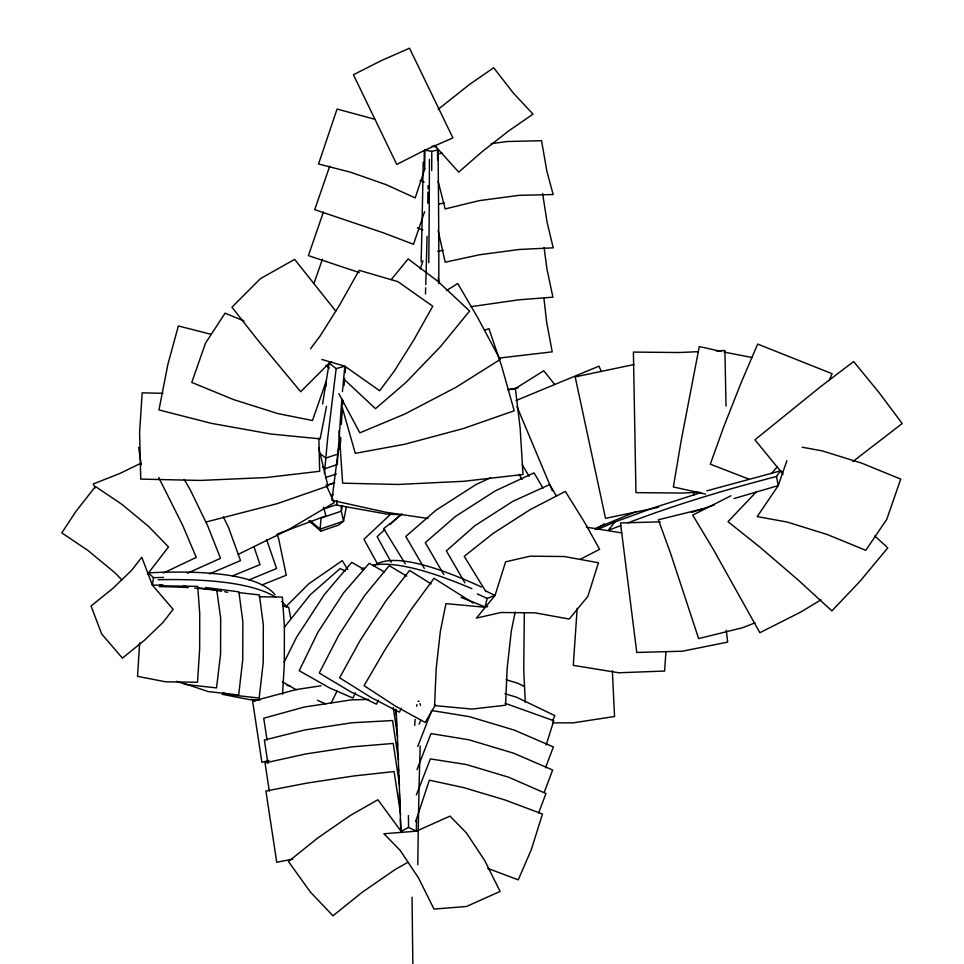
<?xml version="1.0" encoding="UTF-8"?>
<svg xmlns="http://www.w3.org/2000/svg" width="964" height="964" viewBox="0 0 964 964"><rect width="100%" height="100%" fill="white"/><g stroke="black" fill="none" stroke-linecap="round" stroke-linejoin="round"><path stroke-width="1.45" d="M431.739 170.568L431.776 151.384L438.03 149.818L438.246 168.784A963.193 62.877 87.9 0 1 438.825 282.609M524.332 613.08L523.741 669.86L525.296 702.286M424.654 169.29L424.955 150.155L452.887 137.888L409.531 48.2L381.587 60.479L353.414 74.734L396.77 164.422L424.955 150.155L431.776 151.384M424.064 166.254L424.341 150.276M416.544 819.46L416.34 831.185L383.925 833.752L400.193 850.429L418.593 878.096L434.005 909.076L466.431 906.497L500.099 891.423L484.675 860.442L466.275 832.776L450.007 816.11L416.34 831.185L408.543 827.425L400.916 831.462L400.506 819.846A1133.158 6.676 88.6 0 0 397.24 733.845A1135.303 6.688 88.6 0 0 396.108 709.528M340.557 441.717L340.75 437.367M337.002 500.593L336.785 505.1L386.865 514.101L400.253 514.728M337.328 463.274L341.846 398.807M282.512 694.285L284.308 664.437L284.392 626.552L282.356 597.114L259.123 596.74M341.316 424.401L342.292 408.929M139.672 642.843L137.515 676.342L165.579 681.789L197.512 682.295L199.668 648.808L199.741 613.562L197.704 586.377L165.76 585.871L159.855 584.726M665.931 651.544L664.618 671.052L618.9 672.776L573.279 665.365L577.171 608.368M324.422 473.505L327.579 439.162L336.159 368.609L329.158 363.067M428.028 518.475L385.733 512.233L331.881 500.304L338.533 448.2M342.557 404.711L342.907 400.301M344.052 385.636L344.654 378.406M345.172 372.694L345.558 368.417M342.449 391.577L344.823 366.2L321.819 359.452M274.969 594.668A965.012 146.504 -18.5 0 0 232.457 575.942A963.193 146.227 -18.5 0 0 158.204 572.423L148.335 572.821L153.445 577.653L152.372 585.124L173.134 609.356L162.856 622.563L144.214 640.482L122.392 658.123L101.642 633.89L91.062 606.007L112.884 588.365L131.526 570.447L141.804 557.24L152.372 585.124L162.482 585.196M325.76 386.624L326.206 383.732M322.591 403.964L329.122 363.211L331.664 361.777M342.401 505.63L341.316 511.161L343.558 521.163L338.641 525.067L320.879 531.116L308.854 520.849M346.317 507.04L343.558 521.163L320.084 529.164L310.131 520.668M326.519 406.35L320.132 438.861L270.739 434.005L211.526 423.377L158.952 409.941L167.941 364.127L178.364 325.953L211.044 334.303M338.918 449.923L340.557 441.681M515.162 612.032L511.318 631.034L507.136 668.498L505.558 705.226L471.986 709.07L434.583 705.588L436.162 668.859L440.343 631.396L445.958 603.621L483.374 607.103L487.748 606.597M485.458 590.86L495.038 595.439L476.397 618.129L500.931 612.502L535.02 612.839L569.218 619.057L587.859 596.367L598.463 562.747L564.265 556.517L530.164 556.18L505.63 561.819L495.038 595.439L487.169 598.391L485.061 607.007L475.18 602.91A1133.158 171.52 40.5 0 0 461.166 597.451M546.13 745.064L553.794 720.735L505.112 703.31M313.89 283.669L322.434 259.208M420.184 268.98L422.991 260.822M424.835 168.772L415.207 197.909L386.263 184.727L350.739 172.267L318.518 164.001L337.087 109.04L374.996 119.307M786.889 460.647L778.225 485.627L757.234 516.584L787.202 522.066L827.076 534.454L865.78 550.323L886.772 519.355L900.713 479.12L862.009 463.25L822.147 450.863L802.169 447.212M326.194 381.262L312.457 420.497L278.03 413.64L233.698 399.65L191.764 382.419L205.501 343.184L225.058 313.167L244 320.94M329.724 166.157L314.734 209.658L383.262 232.782L413.496 244.302L424.618 211.67M323.386 212.128L308.396 255.629L359.283 272.559M545.528 767.79L553.372 746.943L514.173 730.061L469.48 716.686L431.715 710.516L417.737 746.51M544.274 792.251L552.649 770.019L513.451 753.137L468.757 739.762L430.992 733.592L417.014 769.585M538.623 812.977L545.949 793.517L508.703 777.225L466.239 764.512L430.366 758.909L416.388 794.902M829.161 380.575L832.089 373.707L757.656 344.076L741.196 382.575L723.795 426.691L710.311 464.166L748.691 479.06M419.087 724.181L420.858 720.084M415.725 821.412L429.342 780.177L463.636 787.588L505.208 800.036L542.491 814.05L531.224 849.838L518.246 879.843L487.868 868.419M552.517 720.927L554.878 715.662L516.451 697.177L504.919 693.719M355.475 692.755L352.896 698.057L329.604 687.947L299.226 670.703L317.879 632.324L343.582 592.872L369.2 563.325L384.395 571.941M284.055 662.413L296.587 637.192L324.35 594.595L351.703 562.374L364.368 569.555M331.122 703.033L337.063 691.092M378.442 700.226L376.418 704.154L350.522 691.718L319.241 673.041L338.81 635.143L364.513 595.692L389.215 565.663L406.736 576.123M401.434 708.287L399.313 712.143L371.261 697.599L339.617 677.8L360.15 640.457L385.853 601.006L409.592 570.423L431.113 583.895M435.535 704.696L425.184 722.47L395.577 706.202L364.067 685.669L385.528 648.868L411.23 609.417L434.041 578.292L473.264 603.066M147.528 574.122L168.519 546.95L148.577 526.416L121.729 504.208L95.436 486.507L76.023 511.282L61.804 532.875L88.098 550.577L114.945 572.785L121.922 579.966M627.974 522.886C676.427 504.256 726.278 489.543 776.49 476.481L780.37 470.89L754.933 439.813L820.665 386.612L853.634 361.548L879.072 392.613L902.196 423.521L852.851 461.575M310.492 348.823L320.373 335.641L339.882 304.588L359.138 270.306L397.963 281.681L432.752 306.227L413.496 340.521L393.975 371.562L379.623 390.745L344.823 366.2L336.159 368.609M284.344 627.275L310.071 594.945L340.111 568.567L345.461 571.049M701.141 492.508L653.58 507.811L614.948 521.958L608.248 530.333L620.949 525.537M391.312 279.512L408.146 258.918L437.728 281.211L469.601 311.011L440.62 346.462L406.061 382.347L375.514 408.688L343.63 378.888M771.465 473.649L777.213 466.745M756.125 492.086L728.001 521.669L760.162 547.359L798.325 580.135L831.884 610.875L859.996 581.292L887.796 547.877L874.806 535.984M329.122 363.211L300.696 391.721L257.195 339.352L231.95 307.191L260.388 278.68L294.623 259.376L335.761 311.083M285.934 606.657L308.697 583.871L342.292 560.638L347.715 569.616M391.239 513.679L363.946 539.274L377.996 564.856M384.793 529.525L377.141 536.695L391.203 562.277M390.251 524.404L401.169 514.161M438.15 109.354L469.866 84.193L493.701 67.781L513.306 93.014L533.02 114.15L509.197 130.562L481.904 151.854L458.707 172.122L434.535 145.263M402.193 514.125L383.672 528.609L405.29 563.832M446.428 290.622L457.707 283.512L477.77 317.759L500.147 359.5L456.309 387.13L404.772 414.062L359.849 432.824L338.87 393.686M514.74 388.926L543.792 370.754L554.746 384.564M595.547 529.344L604.392 523.813M820.991 599.813L800.735 612.056L759.885 632.709L713.456 549.637L692.73 515.101L730.941 495.785M408.037 862.202L394.963 869.649L362.103 892.339L332.966 915.8L310.36 891.989L288.453 861.539L317.59 838.09L350.45 815.387L377.912 799.746L401.868 832.366M580.135 559.385L599.62 549.299L584.883 522.862L565.362 491.423L530.284 509.57L493.134 533.405L464.238 556.324L485.856 591.547M238.204 554.372L287.814 530.043L334.255 502.63L326.097 484.892M140.925 463.238L120.018 473.396L93.231 483.976L95.352 487.844M490.58 477.77L475.963 484.567L436.017 510.209L405.784 536.442L424.341 568.423M597.294 529.573L614.948 521.958M516.017 400.554L599.006 366.163L601.319 371.562M594.583 528.79L636.095 511.655M232.445 575.954L259.979 564.627L253.918 546.552M249.073 579.846L276.596 568.531L266.606 539.611M261.919 584.955L286.272 575.255L278.632 538.659L277.078 534.574M163.506 572.953L196.27 557.397L182.545 525.067L158.698 477.469M754.981 622.877L742.425 627.769L698.635 638.578L670.619 553.469L658.364 519.765L702.154 508.968M277.536 533.936L325.916 515.885L323.47 507.197M187.474 573.219L220.503 558.325L207.609 525.633L190.161 489.64L184.184 479.457M484.687 330.122L488.953 328.64L501.581 365.874L514.198 410.772L463.13 428.606L404.747 444.247L355.282 453.333L341.726 405.675M330.676 495.58L333.375 494.653M322.916 509.281L337.038 504.473M325.495 477.59L336.4 473.927M209.393 573.929L240.542 560.578L228.528 527.537L223.359 516.873M337.219 464.6L324.772 468.709L322.554 466.853M691.501 512.45L714.179 505.04M338.099 454.032L325.651 458.081L320.108 453.466M734.026 498.545L778.225 485.627L776.49 476.481M706.781 490.857L780.37 470.89L782.684 472.348L780.479 470.962M268.932 760.476L261.883 762.355L252.628 701.202L296.358 689.537L321.06 685.778M437.813 154.047L442.078 153.011M633.987 364.537L575.171 376.888L605.525 518.355L658.508 507.281M438.487 204.211L444.211 202.97M518.078 387.853L507.956 389.914M206.32 521.934L277.09 503.69L327.941 486.037L318.759 448.007M292.803 859.117L276.728 862.238L265.907 791.046L306.841 783.117L353.933 775.948L394.095 771.549L400.65 814.604M437.596 251.363L443.344 250.279M470.781 306.697L519.09 299.792L552.902 297.177L546.986 269.197L544.082 247.603M491.218 143.66L507.377 141.503L541.551 140.708L546.853 171.146L553.167 194.535L518.994 195.343L479.313 200.633L445.151 208.923L438.09 181.172M499.448 358.018L552.215 351.848L546.66 322.169L543.865 297.816M508.028 389.516L515.391 388.661L520.138 427.896L522.994 474.493L464.021 481.277L397.771 484.47L342.654 483.181L339.087 430.775M698.334 351.679L679.126 352.523L633.408 352.089L635.951 492.628L681.669 493.062L699.394 492.279M716.071 350.896L724.928 350.498L726.013 406.133M368.694 699.406L351.27 699.9L304.178 707.058L263.738 718.228L267.064 740.171M660.195 521.861L620.479 522.946L636.77 652.459L682.379 651.218L727.687 642.108L726.29 630.263M153.445 577.653L163.591 577.436M552.697 722.88L573.243 722.843L614.55 716.505L612.369 670.811M260.376 699.912L250.218 699.744L222.154 694.297M162.988 393.312L142.166 392.842L139.599 432.426L140.732 479.108L200.223 480.434L265.956 477.566L319.662 471.288L318.867 438.162M287.091 685.488L289.947 685.79M197.837 587.811L216.731 589.92L220.66 618.044L220.587 654.038L216.538 687.91L186.028 684.5L176.496 681.283M239.036 592.631L259.376 594.909L263.305 624.624L263.232 662.521L259.171 698.044L228.661 694.634L223.214 692.803M752.016 357.511L724.109 352.077M586.425 527.175L621.732 532.911M432.017 146.058L436.102 146.793M282.97 606.043L288.718 607.284L290.803 618.768M721.192 351.426L699.286 346.558L681.174 440.717L673.354 486.953L705.479 494.086M506.172 679.765L517.716 683.211L524.332 686.404M205.669 587.51L238.903 591.836L242.832 621.551L242.759 659.448L238.698 694.972L208.188 691.574L185.052 683.765M183.497 585.594L186.221 586.522M417.412 227.853L422.943 229.962M420.039 180.605L424.16 182.184M317.481 700.346L325.699 703.913M477.288 593.92L487.169 598.391M251.435 699.069L255.099 701.117M282.464 681.934L296.394 689.838M325.892 365.513L329.435 368.188M780.37 470.89L783.033 474.457M522.283 464.841L529.176 476.312M556.409 496.038L549.661 484.555L512.848 501.34L474.903 525.705L446.356 550.854L464.925 582.822M543.021 488.17L534.02 472.854L495.46 490.772L455.514 516.403L425.281 542.648L443.85 574.616M519.018 474.312L522.018 479.409M516.957 406.531L552.276 490.736M320.879 531.116L320.084 529.164L321.072 518.054L341.316 511.161L341.292 505.738M693.49 492.122L694.068 494.99M542.636 193.595L547.046 222.033L553.216 247.832L519.222 249.483L479.542 254.761L445.199 262.208L438.15 230.733M395.505 709.396L396.397 715.252M393.252 707.516L397.686 736.737M399.518 784.889L393.216 743.449L352.896 746.787L305.805 753.944L265.028 762.946L269.317 791.119M267.908 763.343L264.365 740.039L304.961 729.929L352.053 722.759L392.553 720.542L398.53 759.873M138.696 447.417L141.166 464.793M438.21 277.813L438.982 283.573M400.675 828.028L400.783 830.823M437.487 148.48L437.596 159.988M408.435 815.568L408.543 827.425M158.204 579.75A970.158 158.06 -18.2 0 1 275.897 597.306M281.633 601.5A970.158 158.06 -18.2 0 1 286.633 606.73M159.132 586.642A964.916 169.182 -18.1 0 1 188.317 587.63M194.68 588.076A964.916 169.182 -18.1 0 1 221.732 591.233M224.72 591.727A964.916 169.182 -18.1 0 1 227.649 592.258M361.319 569.278A1141.364 159.807 40.7 0 1 363.789 567.941M372.923 565.085A1141.364 159.807 40.7 0 1 471.902 588.679M373.779 565.928A1135.206 144.708 40.8 0 1 481.482 587.004M429.414 159.289A970.158 68.396 88.5 0 1 428.751 262.762M423.172 162.301A964.916 76.132 89 0 1 421.111 261.81M428.088 185.654A953.42 80.59 88.8 0 1 428.028 188.86M427.968 192.053A953.42 80.59 88.8 0 1 427.763 203.211M427.052 236.276A953.42 80.59 88.8 0 1 425.751 284.729M425.666 287.814A953.42 80.59 88.8 0 1 425.473 293.96M413.857 1040.421A1141.364 5.989 88.9 0 1 412.062 897.279M417.798 864.768A1135.206 20.196 89.1 0 1 420.208 746.028M414.677 725.446A1121.674 21.594 88.7 0 1 415.135 719.349M416.629 706.275A1121.674 21.594 88.7 0 1 416.978 704.527M418.051 701.479A1121.674 21.594 88.7 0 1 419.075 701.406M420.039 703.515A1121.674 21.594 88.7 0 1 420.557 705.383M396.312 721.072A1120.963 6.603 88.6 0 1 396.566 725.892M397.373 742.69A1120.963 6.603 88.6 0 1 397.505 745.787M398.469 768.657A1120.963 6.603 88.6 0 1 398.578 771.333M398.734 775.442A1120.963 6.603 88.6 0 1 398.843 778.237M399.409 793.011A1120.963 6.603 88.6 0 1 399.94 807.217M400.361 818.918A1120.963 6.603 88.6 0 1 400.687 828.064M334.58 482.747L327.772 485.073L334.58 482.747"/></g></svg>
